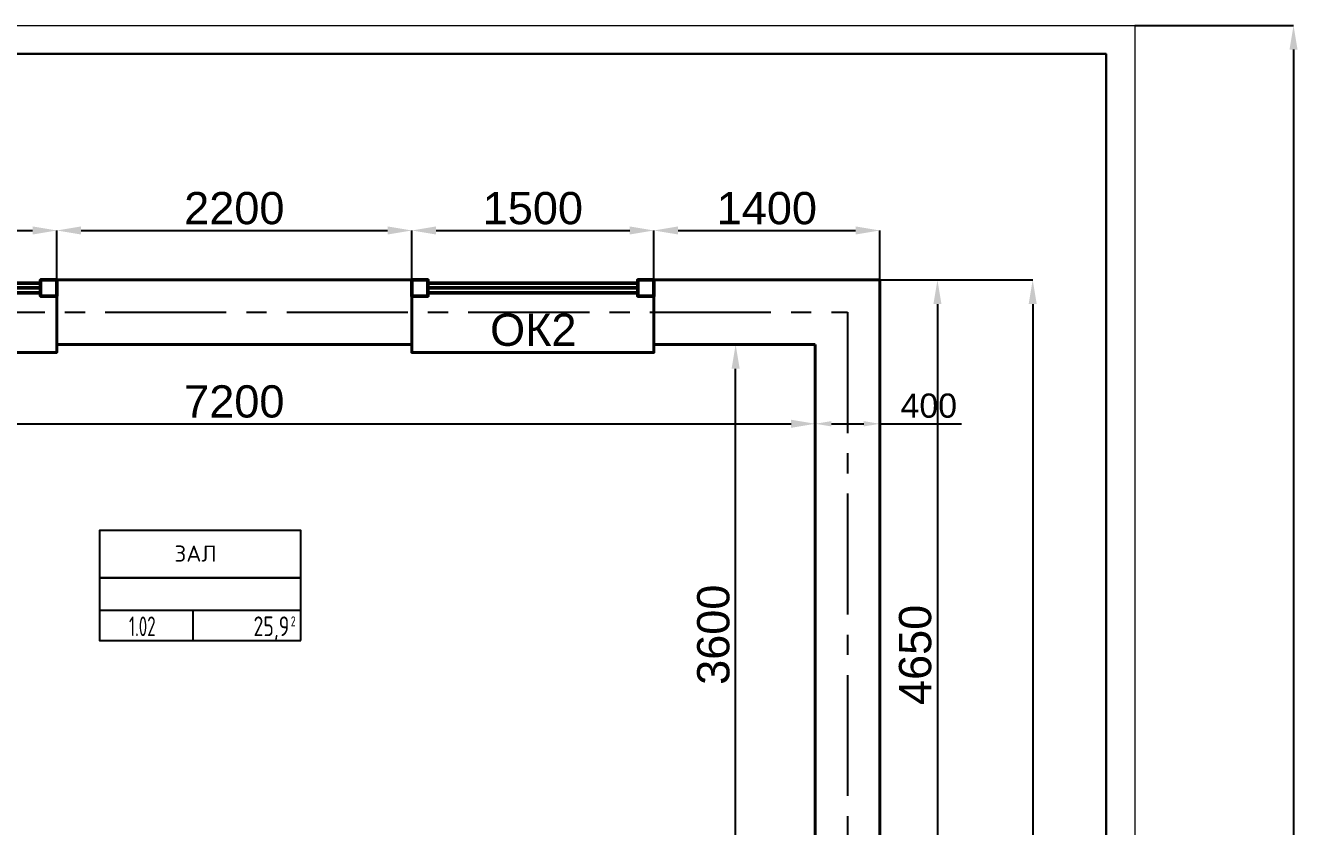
# Model space of a CAD drawing. Header units: millimetres. Extents: x 344563 to 449411, y 37253 to 62883.
# Drawn here: x 365301 to 373184, y 53845 to 58813 of the extents above; entities that cross this region are included whole.
import ezdxf
from ezdxf.enums import TextEntityAlignment as Align

# ---------------------------------------------------------------- set-up
doc = ezdxf.new("R2010")
doc.units = ezdxf.units.MM
doc.linetypes.add('CENTER2', pattern=[1.125, 0.75, -0.125, 0.125, -0.125])
doc.layers.add('0 duvar', color=2, linetype='Continuous')
doc.layers.add('room_no', color=7, linetype='Continuous')
doc.layers.add('ahsap', color=222, linetype='Continuous', lineweight=13)
doc.layers.add('OLCU', color=7, linetype='Continuous', lineweight=13)
doc.styles.add('CYRILLIC', font='cyriltlc.shx')
doc.styles.add('ROMANS', font='romans', dxfattribs={"width": 0.75})
doc.styles.get("Standard").update_dxf_attribs({"font": 'arial.ttf'})
doc.styles.add('YAZI', font='romans.shx')
doc.dimstyles.new('ISO-25', dxfattribs={"dimtxt": 2.5, "dimasz": 2.5, "dimexe": 1.25, "dimexo": 0.625, "dimtad": 1, "dimtxsty": 'Standard', "dimcen": 2.5, "dimadec": 0, "dimazin": 0, "dimtfac": 1, "dimtmove": 0, "dimatfit": 3, "dimfxl": 0, "dimarcsym": 0})

# ---------------------------------------------------------------- blocks, each defined once
blk = doc.blocks.new('*D31')
at = {"layer": 'ahsap', "color": 0, "lineweight": -2}
for p, q in [((370595.6, 57234.8), (371542.7, 57234.8)), ((371542.6, 57084.8), (371542.6, 44384.8)), ((370595.6, 44234.8), (371542.7, 44234.8))]:
    blk.add_line(p, q, dxfattribs=at)
at = {"layer": 'ahsap', "color": 0}
for points in [[(371517.6, 57084.8), (371567.6, 57084.8), (371542.6, 57234.8)], [(371517.6, 44384.8), (371567.6, 44384.8), (371542.6, 44234.8)]]:
    blk.add_solid(points, dxfattribs=at)
at = {"layer": 'DEFPOINTS', "color": 0}
for p in [(370595.3, 57234.8), (370595.3, 44234.8), (371542.6, 44234.8)]:
    blk.add_point(p, dxfattribs=at)
at = {"layer": 'ahsap', "color": 0, "insert": (371405.4, 50698.9), "char_height": 200, "attachment_point": 5, "rotation": 90}
blk.add_mtext('13000', dxfattribs=at)
blk = doc.blocks.new('*D34')
at = {"layer": 'ahsap', "color": 0, "lineweight": -2}
for p, q in [((362995.3, 56834.5), (362995.3, 56342.6)), ((370195.3, 56834.5), (370195.3, 56342.6)), ((363145.3, 56342.7), (370045.3, 56342.7))]:
    blk.add_line(p, q, dxfattribs=at)
at = {"layer": 'ahsap', "color": 0}
for points in [[(363145.3, 56367.7), (363145.3, 56317.7), (362995.3, 56342.7)], [(370045.3, 56367.7), (370045.3, 56317.7), (370195.3, 56342.7)]]:
    blk.add_solid(points, dxfattribs=at)
at = {"layer": 'DEFPOINTS', "color": 0}
for p in [(362995.3, 56834.8), (370195.3, 56834.8), (370195.3, 56342.7)]:
    blk.add_point(p, dxfattribs=at)
at = {"layer": 'ahsap', "color": 0, "insert": (366595.3, 56479.9), "char_height": 200, "attachment_point": 5}
blk.add_mtext('7200', dxfattribs=at)
blk = doc.blocks.new('*D77')
at = {"layer": 'ahsap', "color": 0, "lineweight": -2}
for p, q in [((370595.3, 57091.3), (370595.3, 56342.5)), ((370195.3, 56834.3), (370195.3, 56342.5)), ((370295.3, 56342.6), (370495.3, 56342.6)), ((370595.3, 56342.6), (371102.2, 56342.6))]:
    blk.add_line(p, q, dxfattribs=at)
at = {"layer": 'ahsap', "color": 0}
for points in [[(370295.3, 56359.3), (370295.3, 56326), (370195.3, 56342.6)], [(370495.3, 56359.3), (370495.3, 56326), (370595.3, 56342.6)]]:
    blk.add_solid(points, dxfattribs=at)
at = {"layer": 'DEFPOINTS', "color": 0}
for p in [(370595.3, 57091.6), (370195.3, 56834.5), (370595.3, 56342.6)]:
    blk.add_point(p, dxfattribs=at)
at = {"layer": 'ahsap', "color": 0, "insert": (370898.8, 56454.2), "char_height": 150, "attachment_point": 5}
blk.add_mtext('400', dxfattribs=at)
blk = doc.blocks.new('*D81')
at = {"layer": 'ahsap', "color": 0, "lineweight": -2}
for p, q in [((363995.3, 57235.6), (363995.3, 57541.5)), ((364145.3, 57541.4), (365345.3, 57541.4)), ((365495.3, 57235), (365495.3, 57541.5))]:
    blk.add_line(p, q, dxfattribs=at)
at = {"layer": 'ahsap', "color": 0}
for points in [[(364145.3, 57566.4), (364145.3, 57516.4), (363995.3, 57541.4)], [(365345.3, 57566.4), (365345.3, 57516.4), (365495.3, 57541.4)]]:
    blk.add_solid(points, dxfattribs=at)
at = {"layer": 'DEFPOINTS', "color": 0}
for p in [(365495.3, 57541.4), (363995.3, 57235.4), (365495.3, 57234.8)]:
    blk.add_point(p, dxfattribs=at)
at = {"layer": 'ahsap', "color": 0, "insert": (364745.3, 57678.5), "char_height": 200, "attachment_point": 5}
blk.add_mtext('1500', dxfattribs=at)
blk = doc.blocks.new('*D82')
at = {"layer": 'ahsap', "color": 0, "lineweight": -2}
for p, q in [((365495.3, 57235.6), (365495.3, 57541.5)), ((365645.3, 57541.4), (367545.3, 57541.4)), ((367695.3, 57235), (367695.3, 57541.5))]:
    blk.add_line(p, q, dxfattribs=at)
at = {"layer": 'ahsap', "color": 0}
for points in [[(365645.3, 57566.4), (365645.3, 57516.4), (365495.3, 57541.4)], [(367545.3, 57566.4), (367545.3, 57516.4), (367695.3, 57541.4)]]:
    blk.add_solid(points, dxfattribs=at)
at = {"layer": 'DEFPOINTS', "color": 0}
for p in [(367695.3, 57541.4), (365495.3, 57235.4), (367695.3, 57234.8)]:
    blk.add_point(p, dxfattribs=at)
at = {"layer": 'ahsap', "color": 0, "insert": (366595.3, 57678.5), "char_height": 200, "attachment_point": 5}
blk.add_mtext('2200', dxfattribs=at)
blk = doc.blocks.new('*D83')
at = {"layer": 'ahsap', "color": 0, "lineweight": -2}
for p, q in [((367695.3, 57235), (367695.3, 57541.5)), ((367845.3, 57541.4), (369045.3, 57541.4)), ((369195.3, 57235), (369195.3, 57541.5))]:
    blk.add_line(p, q, dxfattribs=at)
at = {"layer": 'ahsap', "color": 0}
for points in [[(367845.3, 57566.4), (367845.3, 57516.4), (367695.3, 57541.4)], [(369045.3, 57566.4), (369045.3, 57516.4), (369195.3, 57541.4)]]:
    blk.add_solid(points, dxfattribs=at)
at = {"layer": 'DEFPOINTS', "color": 0}
for p in [(369195.3, 57541.4), (367695.3, 57234.8), (369195.3, 57234.8)]:
    blk.add_point(p, dxfattribs=at)
at = {"layer": 'ahsap', "color": 0, "insert": (368445.3, 57678.5), "char_height": 200, "attachment_point": 5}
blk.add_mtext('1500', dxfattribs=at)
blk = doc.blocks.new('*D84')
at = {"layer": 'ahsap', "color": 0, "lineweight": -2}
for p, q in [((369195.3, 57235), (369195.3, 57541.5)), ((369345.3, 57541.4), (370445.3, 57541.4)), ((370595.3, 57235.3), (370595.3, 57541.5))]:
    blk.add_line(p, q, dxfattribs=at)
at = {"layer": 'ahsap', "color": 0}
for points in [[(369345.3, 57566.4), (369345.3, 57516.4), (369195.3, 57541.4)], [(370445.3, 57566.4), (370445.3, 57516.4), (370595.3, 57541.4)]]:
    blk.add_solid(points, dxfattribs=at)
at = {"layer": 'DEFPOINTS', "color": 0}
for p in [(370595.3, 57541.4), (369195.3, 57234.8), (370595.3, 57235)]:
    blk.add_point(p, dxfattribs=at)
at = {"layer": 'ahsap', "color": 0, "insert": (369895.3, 57678.5), "char_height": 200, "attachment_point": 5}
blk.add_mtext('1400', dxfattribs=at)
blk = doc.blocks.new('*D86')
at = {"layer": 'ahsap', "color": 0, "lineweight": -2}
for p, q in [((370595.6, 57234.8), (370952.5, 57234.8)), ((370952.3, 57084.8), (370952.3, 52734.5)), ((370595.6, 52584.5), (370952.5, 52584.5))]:
    blk.add_line(p, q, dxfattribs=at)
at = {"layer": 'ahsap', "color": 0}
for points in [[(370927.3, 57084.8), (370977.3, 57084.8), (370952.3, 57234.8)], [(370927.3, 52734.5), (370977.3, 52734.5), (370952.3, 52584.5)]]:
    blk.add_solid(points, dxfattribs=at)
at = {"layer": 'DEFPOINTS', "color": 0}
for p in [(370595.3, 57234.8), (370595.3, 52584.5), (370952.3, 52584.5)]:
    blk.add_point(p, dxfattribs=at)
at = {"layer": 'ahsap', "color": 0, "insert": (370815.2, 54909.6), "char_height": 200, "attachment_point": 5, "rotation": 90}
blk.add_mtext('4650', dxfattribs=at)
blk = doc.blocks.new('*D103')
at = {"layer": 'ahsap', "color": 0, "lineweight": -2}
for p, q in [((370195.1, 56834.3), (369701.5, 56834.3)), ((369701.7, 53384.8), (369701.7, 56684.3)), ((370194.8, 53234.8), (369701.5, 53234.8))]:
    blk.add_line(p, q, dxfattribs=at)
at = {"layer": 'ahsap', "color": 0}
for points in [[(369676.7, 56684.3), (369726.7, 56684.3), (369701.7, 56834.3)], [(369676.7, 53384.8), (369726.7, 53384.8), (369701.7, 53234.8)]]:
    blk.add_solid(points, dxfattribs=at)
at = {"layer": 'DEFPOINTS', "color": 0}
for p in [(369701.7, 56834.3), (370195.3, 56834.3), (370195.1, 53234.8)]:
    blk.add_point(p, dxfattribs=at)
at = {"layer": 'ahsap', "color": 0, "insert": (369564.5, 55034.5), "char_height": 200, "attachment_point": 5, "rotation": 90}
blk.add_mtext('3600', dxfattribs=at)
blk = doc.blocks.new('roomno')
for p, q in [((1100.8, 344.4), (0, 344.4)), ((0, 344.4), (1100.8, 344.4)), ((1100.8, 165.9), (0, 165.9)), ((510.8, 0), (510.8, 165.9))]:
    blk.add_line(p, q)
blk.add_lwpolyline([(1100.8, 0), (1100.8, 602.5), (0, 602.5), (0, 0)], close=True)
at = {"style": 'CYRILLIC'}
for p in [(536.3, 498.9), (536.3, 373.6)]:
    blk.add_attdef('KOMNATA', text='', height=79.8, dxfattribs=at).set_placement(p, align=Align.CENTER)
at = {"style": 'ROMANS'}
for tag, width, p in [('LOBBY', 0.7, (533.4, 200.2)), ('001', 0.6, (233.3, 24.6))]:
    blk.add_attdef(tag, text='', height=107.8, dxfattribs=dict(at, width=width)).set_placement(p, align=Align.CENTER)
at = {"style": 'ROMANS', "width": 0.7}
blk.add_attdef('M', text='', height=107.8, dxfattribs=at).set_placement((1037.5, 24.8), align=Align.RIGHT)
blk.add_attdef('2', (1045.5, 78.9), '', height=53.9, dxfattribs=at)
blk = doc.blocks.new('*D276')
at = {"layer": 'ahsap', "color": 0, "lineweight": -2}
for p, q in [((372174.7, 58812.8), (373159, 58812.8)), ((373158.8, 58662.8), (373158.8, 38612.1)), ((372174.7, 38462.1), (373159, 38462.1))]:
    blk.add_line(p, q, dxfattribs=at)
at = {"layer": 'ahsap', "color": 0}
for points in [[(373133.8, 58662.8), (373183.8, 58662.8), (373158.8, 58812.8)], [(373133.8, 38612.1), (373183.8, 38612.1), (373158.8, 38462.1)]]:
    blk.add_solid(points, dxfattribs=at)
at = {"layer": 'DEFPOINTS', "color": 0}
for p in [(372174.5, 58812.8), (372174.5, 38462.1), (373158.8, 38462.1)]:
    blk.add_point(p, dxfattribs=at)
at = {"layer": 'ahsap', "color": 0, "insert": (373021.7, 48637.4), "char_height": 200, "attachment_point": 5, "rotation": 90}
blk.add_mtext('20351', dxfattribs=at)

msp = doc.modelspace()

# ---------------------------------------------------------------- linework, layer by layer
at = {"lineweight": 40, "ltscale": 1000}
for p, q in [((365495.3, 57234.8), (367695.3, 57234.8)), ((369195.3, 57234.8), (370595.3, 57234.8)), ((370595.3, 57234.8), (370595.3, 52584.5)), ((365495.3, 56834.8), (367695.3, 56834.8)), ((369195.3, 56834.8), (370195.3, 56834.8)), ((370195.3, 56834.8), (370195.3, 53234.8))]:
    msp.add_line(p, q, dxfattribs=at)
at = {"linetype": 'CENTER2', "ltscale": 1000}
for p, q in [((356795.3, 57034.8), (370395.3, 57034.8)), ((370395.3, 57034.8), (370395.3, 42534.8))]:
    msp.add_line(p, q, dxfattribs=at)
at = {"color": 5, "lineweight": 50}
for points in [[(365495.3, 57234.8), (365495.3, 57134.8), (365395.3, 57134.8), (365395.3, 57234.8), (365495.3, 57234.8), (365395.3, 57234.8), (365395.3, 57214.8), (364745.3, 57214.8), (364095.3, 57214.8), (364095.3, 57234.8), (363995.3, 57234.8), (363995.3, 57134.8), (364095.3, 57134.8), (364095.3, 57214.8), (364095.3, 57154.8), (364745.3, 57154.8), (365395.3, 57154.8), (365395.3, 57184.8), (364745.3, 57184.8), (364095.3, 57184.8)], [(367695.3, 57234.8), (367695.3, 57134.8), (367795.3, 57134.8), (367795.3, 57234.8), (367695.3, 57234.8), (367795.3, 57234.8), (367795.3, 57214.8), (368445.3, 57214.8), (369095.3, 57214.8), (369095.3, 57234.8), (369195.3, 57234.8), (369195.3, 57134.8), (369095.3, 57134.8), (369095.3, 57214.8), (369095.3, 57154.8), (368445.3, 57154.8), (367795.3, 57154.8), (367795.3, 57184.8), (368445.3, 57184.8), (369095.3, 57184.8)]]:
    msp.add_lwpolyline(points, dxfattribs=at)
at = {"lineweight": 40, "ltscale": 1000}
for points in [[(363995.3, 57234.8), (363995.3, 56784.8), (364745.3, 56784.8), (365495.3, 56784.8), (365495.3, 57234.8)], [(369195.3, 57234.8), (369195.3, 56784.8), (368445.3, 56784.8), (367695.3, 56784.8), (367695.3, 57234.8)]]:
    msp.add_lwpolyline(points, dxfattribs=at)
at = {"layer": '0 duvar', "color": 7, "lineweight": 30, "ltscale": 0.071429}
msp.add_lwpolyline([(345270.4, 58636), (371997.7, 58636), (371997.7, 38638.9), (345270.4, 38638.9)], close=True, dxfattribs=at)
at = {"layer": 'OLCU', "linetype": 'Continuous', "ltscale": 50}
msp.add_lwpolyline([(344563.4, 58812.8), (372174.5, 58812.8), (372174.5, 38462.1), (344563.4, 38462.1)], close=True, dxfattribs=at)

# ---------------------------------------------------------------- block references
at = {"layer": 'room_no'}
ref = msp.add_blockref('roomno', (365760.7, 54997.9), dxfattribs=dict(at, xscale=1.132855293340979, yscale=1.132855293340979, zscale=1.13285529329748, rotation=359.9999580986219))
ref.add_attrib('KOMNATA', 'ЗАЛ', dxfattribs={"layer": '0', "height": 100, "rotation": 359.99996, "style": 'YAZI'}).set_placement((366355.4, 55487.8), align=Align.CENTER)
ref.add_attrib('001', '1.02', dxfattribs={"layer": '0', "height": 122.08, "rotation": 359.99996, "style": 'ROMANS', "width": 0.6}).set_placement((366025, 55025.7), align=Align.CENTER)
ref.add_attrib('2', '2', (366945.1, 55087.2), dxfattribs={"layer": '0', "height": 61, "rotation": 359.99996, "style": 'ROMANS', "width": 0.7})
ref.add_attrib('M', '25,9', dxfattribs={"layer": '0', "height": 122.08, "rotation": 359.99996, "style": 'ROMANS', "width": 0.7}).set_placement((366936, 55026), align=Align.RIGHT)

# ---------------------------------------------------------------- texts
at = {"insert": (368180.3, 57025.9), "char_height": 200, "attachment_point": 1}
msp.add_mtext_dynamic_manual_height_columns('ОК2', width=211.974, gutter_width=12.5, heights=[0], dxfattribs=at)

# ---------------------------------------------------------------- dimensions: what is measured, and where the dimension line sits
at = {"layer": 'ahsap', "color": 0}
for base, p1, p2, picture, middle in [((373158.8, 38462.1), (372174.5, 58812.8), (372174.5, 38462.1), '*D276', (373158.8, 48637.4)), ((371542.6, 44234.8), (370595.3, 57234.8), (370595.3, 44234.8), '*D31', (371542.6, 50698.9))]:
    dim = msp.add_linear_dim(base=base, p1=p1, p2=p2, angle=90, dimstyle='ISO-25', override={"dimtxt": 200, "dimasz": 150, "dimexe": 0.125, "dimexo": 0.25, "dimgap": 35, "dimdec": 0}, dxfattribs=at)
    dim.commit()
    dim.dimension.update_dxf_attribs({"geometry": picture, "text_midpoint": middle, "dimtype": 160})
for base, p1, p2, override, picture, middle in [((365495.3, 57541.4), (363995.3, 57235.4), (365495.3, 57234.8), {"dimtxt": 200, "dimasz": 150, "dimexe": 0.125, "dimexo": 0.25, "dimgap": 35, "dimdec": 0}, '*D81', (364745.3, 57678.5)), ((367695.3, 57541.4), (365495.3, 57235.4), (367695.3, 57234.8), {"dimtxt": 200, "dimasz": 150, "dimexe": 0.125, "dimexo": 0.25, "dimgap": 35, "dimdec": 0}, '*D82', (366595.3, 57678.5)), ((369195.3, 57541.4), (367695.3, 57234.8), (369195.3, 57234.8), {"dimtxt": 200, "dimasz": 150, "dimexe": 0.125, "dimexo": 0.25, "dimgap": 35, "dimdec": 0}, '*D83', (368445.3, 57678.5)), ((370595.3, 57541.4), (369195.3, 57234.8), (370595.3, 57235), {"dimtxt": 200, "dimasz": 150, "dimexe": 0.125, "dimexo": 0.25, "dimgap": 35, "dimdec": 0}, '*D84', (369895.3, 57678.5)), ((370595.3, 56342.6), (370195.3, 56834.5), (370595.3, 57091.6), {"dimtxt": 150, "dimasz": 100, "dimexe": 0.125, "dimexo": 0.25, "dimgap": 35, "dimdec": 0}, '*D77', (370898.8, 56454.2)), ((370195.3, 56342.7), (362995.3, 56834.8), (370195.3, 56834.8), {"dimtxt": 200, "dimasz": 150, "dimexe": 0.125, "dimexo": 0.25, "dimgap": 35, "dimdec": 0}, '*D34', (366595.3, 56479.9))]:
    dim = msp.add_linear_dim(base=base, p1=p1, p2=p2, dimstyle='ISO-25', override=override, dxfattribs=at)
    dim.commit()
    dim.dimension.update_dxf_attribs({"geometry": picture, "text_midpoint": middle})
for base, p1, p2, picture, middle in [((370952.3, 52584.5), (370595.3, 57234.8), (370595.3, 52584.5), '*D86', (370815.2, 54909.6)), ((369701.6524705, 56834.2580534), (370195.054563, 53234.7580534), (370195.304563, 56834.2580534), '*D103', (369564.4696602, 55034.5080534))]:
    dim = msp.add_linear_dim(base=base, p1=p1, p2=p2, angle=90, dimstyle='ISO-25', override={"dimtxt": 200, "dimasz": 150, "dimexe": 0.125, "dimexo": 0.25, "dimgap": 35, "dimdec": 0}, dxfattribs=at)
    dim.commit()
    dim.dimension.update_dxf_attribs({"geometry": picture, "text_midpoint": middle})

doc.saveas('drawing.dxf')
